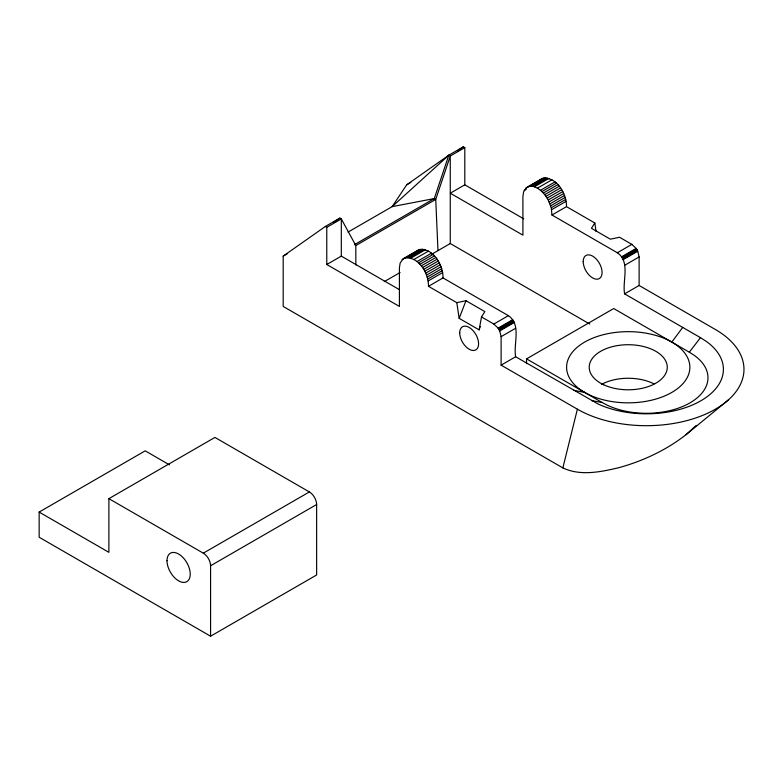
<?xml version="1.0" encoding="UTF-8"?>
<svg xmlns="http://www.w3.org/2000/svg" width="783" height="783" viewBox="0 0 783 783"><rect width="100%" height="100%" fill="white"/><g stroke="black" fill="none" stroke-linecap="round" stroke-linejoin="round"><path stroke-width="1.17" d="M456.802 302.669L459.161 318.348L479.137 329.878L481.506 316.929L484.873 311.624L465.983 300.721L456.802 302.669L428.477 286.314C428.781 273.61 418.67 255.62 404.224 258.165M728.239 400.035L686.006 434.702C666.313 450.108 643.235 460.893 619.216 467.598C601.05 471.904 580.516 476.309 562.86 467.901L577.384 409.186L501.11 365.152L501.11 336.641L499.73 330.906L498.115 328.126L493.848 324.054L481.506 316.929M479.137 329.878L480.214 326.462M523.749 218.858L464.799 184.827L464.799 147.625L463.34 146.793L448.816 155.181L434.281 198.569L354.386 244.707M459.161 318.348L465.983 300.721M596.088 231.425L594.816 222.989L566.491 206.634C566.794 193.93 556.684 175.94 542.237 178.485L526.636 187.489L523.612 191.796L522.907 196.562L522.907 235.145L450.264 193.205L464.799 184.827M594.816 222.989L591.449 228.284L610.339 239.187L619.519 237.249L631.861 244.374L636.139 248.436L637.744 251.226L639.124 256.951L639.124 285.472L715.398 329.506A97.591 56.347 0 0 1 715.398 409.186A97.591 56.347 0 0 1 577.384 409.186M464.799 147.625L450.264 156.013L448.816 155.181L406.68 184.827L392.156 206.634L347.995 232.12M671.814 342.093L682.707 327.411M526.538 363.655L526.538 358.868L613.706 308.541L689.314 352.193L700.491 337.679L706.246 341.368A77.018 44.465 0 0 1 700.854 400.788A77.018 44.465 0 0 1 597.928 403.911L515.645 356.764L501.11 365.152M515.645 356.764C513.217 343.943 521.684 324.642 508.382 315.666L443.002 277.926C443.315 265.222 433.195 247.232 418.748 249.777L403.147 258.791L400.133 263.088L399.418 267.855L399.418 306.447L326.775 264.507L326.775 227.315L341.31 218.927L355.834 245.539L355.834 265.085M696.253 425.394L686.006 434.702M448.816 155.181L392.156 206.634L434.281 198.569L435.74 199.411L437.971 250.629M540.211 179.914L541.161 179.111M562.86 467.901L283.192 306.447L283.192 256.119L325.327 226.473L339.851 218.085L341.31 218.927L341.31 256.119L399.213 289.544M333.979 222.225L339.851 218.085M457.458 150.923L463.34 146.793M283.192 256.119L287.341 253.721M406.68 184.827L410.83 182.429M355.834 245.539L435.74 199.411L450.264 156.013L450.264 243.533L589.736 324.054M326.775 264.507L341.31 256.119M402.198 259.604L419.933 249.356M525.677 188.302L543.422 178.064M406.68 257.529L421.215 249.141M527.713 186.873L530.169 186.227L544.694 177.839M408.041 257.509L422.566 249.121M524.16 190.465L526.235 189.271M530.169 186.227L531.52 186.217L546.054 177.829M409.46 257.705L423.985 249.317M531.52 186.217L532.939 186.403L547.474 178.015M410.928 258.096L425.453 249.708M532.939 186.403L534.417 186.804L548.942 178.416M413.943 259.467L428.477 251.089M534.417 186.804L537.432 188.174L551.966 179.787M416.967 261.581L431.492 253.193M537.432 188.174L540.456 190.289L554.981 181.901M384.267 281.635L400.064 272.523M431.658 254.279L450.264 243.533M418.435 262.882L432.96 254.495M540.456 190.289L541.924 191.59L556.449 183.202M419.854 264.331L434.379 255.943M541.924 191.59L543.343 193.039L557.868 184.651M421.215 265.917L435.74 257.529M543.343 193.039L544.694 194.615L559.228 186.227M422.487 267.61L437.012 259.222M544.694 194.615L545.976 196.308L560.501 187.92M423.672 269.391L438.196 261.003M545.976 196.308L547.151 198.099L561.685 189.711M424.738 271.251L439.273 262.863M700.491 337.679L624.599 293.86C622.172 281.038 630.638 261.728 617.337 252.762L551.966 215.022L551.252 207.749L548.227 199.959L562.762 191.571M425.698 273.169L440.232 264.781M549.186 201.877L563.711 193.489M426.529 275.127L441.054 266.739M550.018 203.825L564.543 195.437M427.215 277.084L441.749 268.696M550.703 205.792L565.238 197.404M427.763 279.042L442.287 270.654M551.252 207.749L565.776 199.362M428.154 280.96L442.689 272.572M551.643 209.668L566.168 201.28M428.477 286.314L443.002 277.926M551.966 215.022L566.491 206.634M39.15 512.072L108.886 552.338L108.886 498.654L214.934 437.423L309.373 491.939A10.277 5.931 60 0 1 316.635 504.526L316.635 574.976L210.578 636.207L39.15 537.236L39.15 512.072L145.207 450.842L169.5 464.877M493.848 324.054L508.382 315.666M617.337 252.762L631.861 244.374M498.115 328.126L512.65 319.738M621.604 256.824L636.139 248.436M498.419 328.566L512.953 320.178M621.908 257.274L636.432 248.886M498.712 329.017L513.237 320.629M622.201 257.724L636.726 249.337M498.986 329.477L513.511 321.089M622.475 258.184L637 249.797M499.251 329.946L513.775 321.559M622.739 258.654L637.264 250.266M499.495 330.426L514.02 322.038M622.984 259.134L637.509 250.746M499.73 330.906L514.255 322.518M623.209 259.613L637.744 251.226M501.11 336.641L515.645 328.253M624.599 265.339L639.124 256.951M624.599 293.86L639.124 285.472M108.886 498.654L203.316 553.17L309.373 491.939M210.578 636.207L210.578 565.757L316.635 504.526M591.537 400.583L602.147 402.511L607.637 405.369A61.583 35.558 0 0 0 689.94 402.883A61.583 35.558 0 0 0 694.257 355.365L689.314 352.193M573.753 390.316L584.647 392.42M325.327 226.473L326.775 227.315M526.538 358.868L602.147 402.511M547.151 198.099L548.227 199.959M601.51 384.375A39.033 22.541 0 0 1 654.05 383.895M203.316 553.17A10.277 5.931 60 0 1 210.578 565.757M589.442 394.906A61.632 35.587 0 0 0 689.109 372.816A61.632 35.587 0 0 0 606.14 334.028A61.632 35.587 0 0 0 589.442 394.906M583.198 261.571A13.35 7.713 60 0 0 597.36 279.188A13.35 7.713 60 0 0 597.36 260.308A13.35 7.713 60 0 0 583.198 261.571M603.664 384.766A39.033 22.541 0 0 0 666.793 370.78A39.033 22.541 0 0 0 614.244 346.213A39.033 22.541 0 0 0 603.664 384.766M459.709 332.863A13.35 7.713 60 0 0 473.872 350.481A13.35 7.713 60 0 0 473.872 331.601A13.35 7.713 60 0 0 459.709 332.863M166.994 560.716A16.433 9.494 60 0 0 184.426 582.405A16.433 9.494 60 0 0 184.426 559.16A16.433 9.494 60 0 0 166.994 560.716"/></g></svg>
